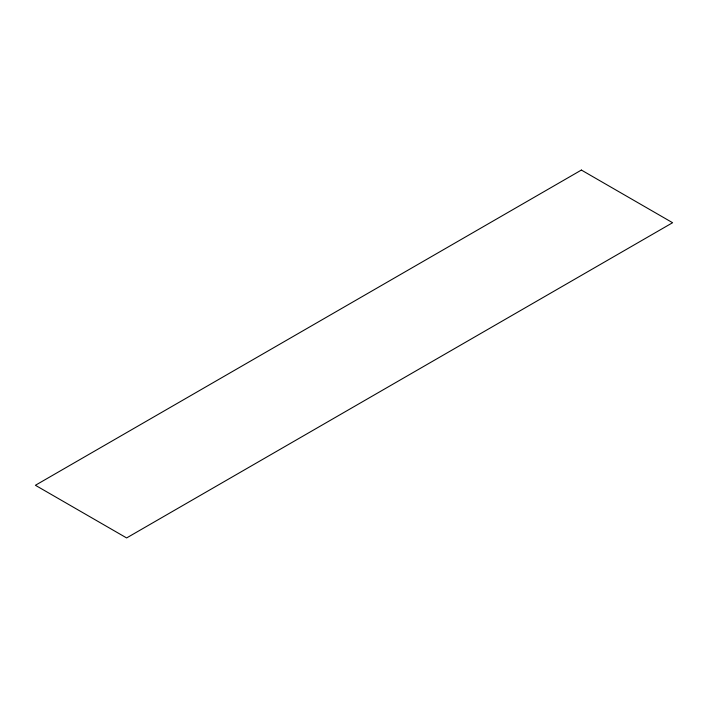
<?xml version="1.0" encoding="UTF-8"?>
<svg xmlns="http://www.w3.org/2000/svg" width="708" height="708" viewBox="0 0 708 708"><rect width="100%" height="100%" fill="white"/><g stroke="black" fill="none" stroke-linecap="round" stroke-linejoin="round"><path stroke-width="1.06" d="M581.383 170.062L35.4 485.281L126.617 537.938L672.6 222.719L581.383 170.062"/></g></svg>
